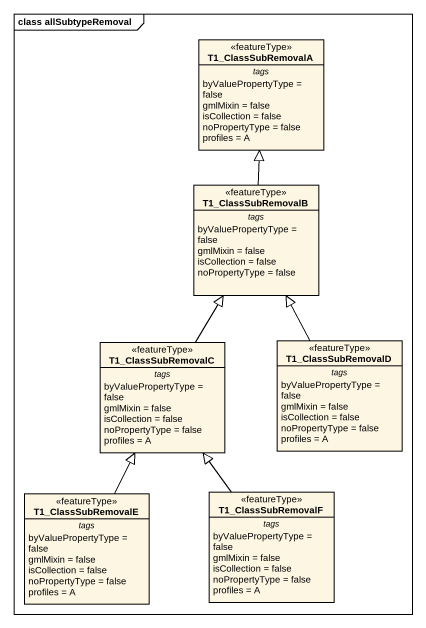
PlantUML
@startuml
mainframe class allSubtypeRemoval
hide circle
hide empty members
class T1_ClassSubRemovalA <<featureType>> {
  -- tags --
  byValuePropertyType = false
  gmlMixin = false
  isCollection = false
  noPropertyType = false
  profiles = A
}
class T1_ClassSubRemovalB <<featureType>> {
  -- tags --
  byValuePropertyType = false
  gmlMixin = false
  isCollection = false
  noPropertyType = false
}
class T1_ClassSubRemovalC <<featureType>> {
  -- tags --
  byValuePropertyType = false
  gmlMixin = false
  isCollection = false
  noPropertyType = false
  profiles = A
}
class T1_ClassSubRemovalD <<featureType>> {
  -- tags --
  byValuePropertyType = false
  gmlMixin = false
  isCollection = false
  noPropertyType = false
  profiles = A
}
class T1_ClassSubRemovalE <<featureType>> {
  -- tags --
  byValuePropertyType = false
  gmlMixin = false
  isCollection = false
  noPropertyType = false
  profiles = A
}
class T1_ClassSubRemovalF <<featureType>> {
  -- tags --
  byValuePropertyType = false
  gmlMixin = false
  isCollection = false
  noPropertyType = false
  profiles = A
}
T1_ClassSubRemovalB -up-|> T1_ClassSubRemovalA
T1_ClassSubRemovalC -up-|> T1_ClassSubRemovalB
T1_ClassSubRemovalD -up-|> T1_ClassSubRemovalB
T1_ClassSubRemovalE -up-|> T1_ClassSubRemovalC
T1_ClassSubRemovalF -up-|> T1_ClassSubRemovalC
@enduml
